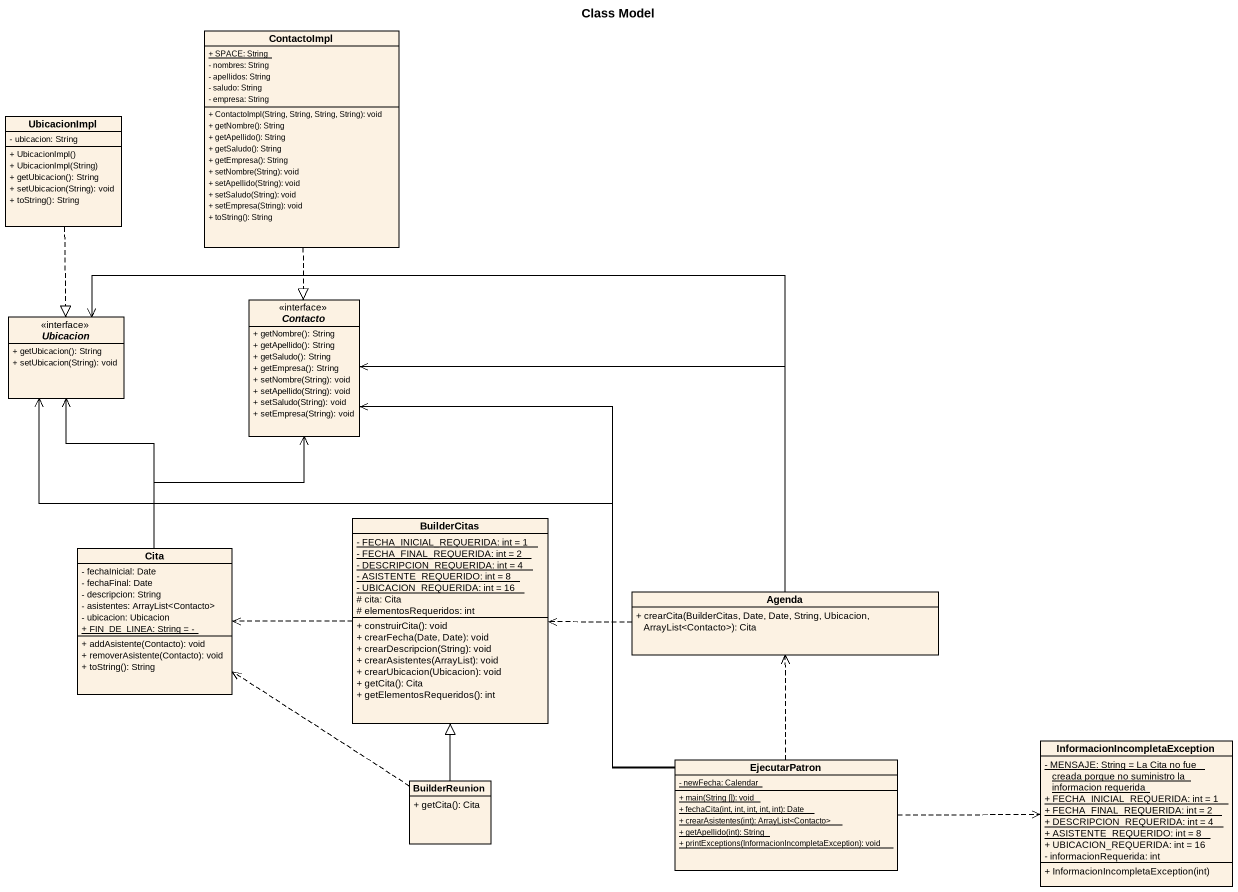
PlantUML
@startuml
title Class Model
hide circle
hide empty members
skinparam classAttributeIconSize 0
class ContactoImpl {
  {static} + SPACE: String
  - nombres: String
  - apellidos: String
  - saludo: String
  - empresa: String
  + ContactoImpl(String, String, String, String): void
  + getNombre(): String
  + getApellido(): String
  + getSaludo(): String
  + getEmpresa(): String
  + setNombre(String): void
  + setApellido(String): void
  + setSaludo(String): void
  + setEmpresa(String): void
  + toString(): String
}
class UbicacionImpl {
  - ubicacion: String
  + UbicacionImpl()
  + UbicacionImpl(String)
  + getUbicacion(): String
  + setUbicacion(String): void
  + toString(): String
}
interface Ubicacion {
  + getUbicacion(): String
  + setUbicacion(String): void
}
interface Contacto {
  + getNombre(): String
  + getApellido(): String
  + getSaludo(): String
  + getEmpresa(): String
  + setNombre(String): void
  + setApellido(String): void
  + setSaludo(String): void
  + setEmpresa(String): void
}
class BuilderCitas {
  {static} - FECHA_INICIAL_REQUERIDA: int = 1
  {static} - FECHA_FINAL_REQUERIDA: int = 2
  {static} - DESCRIPCION_REQUERIDA: int = 4
  {static} - ASISTENTE_REQUERIDO: int = 8
  {static} - UBICACION_REQUERIDA: int = 16
  # cita: Cita
  # elementosRequeridos: int
  + construirCita(): void
  + crearFecha(Date, Date): void
  + crearDescripcion(String): void
  + crearAsistentes(ArrayList): void
  + crearUbicacion(Ubicacion): void
  + getCita(): Cita
  + getElementosRequeridos(): int
}
class Cita {
  - fechaInicial: Date
  - fechaFinal: Date
  - descripcion: String
  - asistentes: ArrayList<Contacto>
  - ubicacion: Ubicacion
  {static} + FIN_DE_LINEA: String = -
  + addAsistente(Contacto): void
  + removerAsistente(Contacto): void
  + toString(): String
}
class Agenda {
  + crearCita(BuilderCitas, Date, Date, String, Ubicacion, ArrayList<Contacto>): Cita
}
class "InformacionIncompletaException" as InformacionIncompletaExcepti {
  {static} - MENSAJE: String = La Cita no fue creada porque no suministro la informacion requerida
  {static} + FECHA_INICIAL_REQUERIDA: int = 1
  {static} + FECHA_FINAL_REQUERIDA: int = 2
  {static} + DESCRIPCION_REQUERIDA: int = 4
  {static} + ASISTENTE_REQUERIDO: int = 8
  + UBICACION_REQUERIDA: int = 16
  - informacionRequerida: int
  + InformacionIncompletaException(int)
}
class BuilderReunion {
  + getCita(): Cita
}
class EjecutarPatron {
  {static} - newFecha: Calendar
  {static} + main(String []): void
  {static} + fechaCita(int, int, int, int, int): Date
  {static} + crearAsistentes(int): ArrayList<Contacto>
  {static} + getApellido(int): String
  {static} + printExceptions(InformacionIncompletaException): void
}
ContactoImpl ..|> Contacto
UbicacionImpl ..|> Ubicacion
BuilderCitas .left.> Cita
Cita -up-> Ubicacion
Cita -up-> Contacto
Agenda -left-> Ubicacion
Agenda -left-> Contacto
Agenda .left.> BuilderCitas
BuilderReunion -up-|> BuilderCitas
BuilderReunion .up.> Cita
EjecutarPatron -up-> Ubicacion
EjecutarPatron -up-> Contacto
EjecutarPatron .up.> Agenda
EjecutarPatron .right.> InformacionIncompletaExcepti
@enduml
